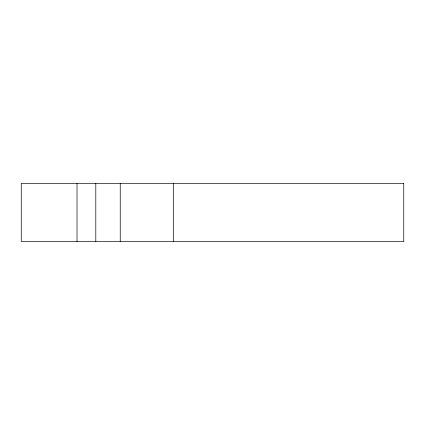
<?xml version="1.0" encoding="UTF-8"?>
<svg xmlns="http://www.w3.org/2000/svg" width="425" height="425" viewBox="0 0 425 425"><rect width="100%" height="100%" fill="white"/><g stroke="black" fill="none" stroke-linecap="round" stroke-linejoin="round"><path stroke-width="0.64" d="M173.357 183.441L173.357 241.559M120.238 183.441L120.238 241.559M95.806 183.441L95.806 241.559M77.01 183.441L77.01 241.559M403.75 183.441L21.25 183.441L21.25 241.559L403.75 241.559L403.75 183.441"/></g></svg>
